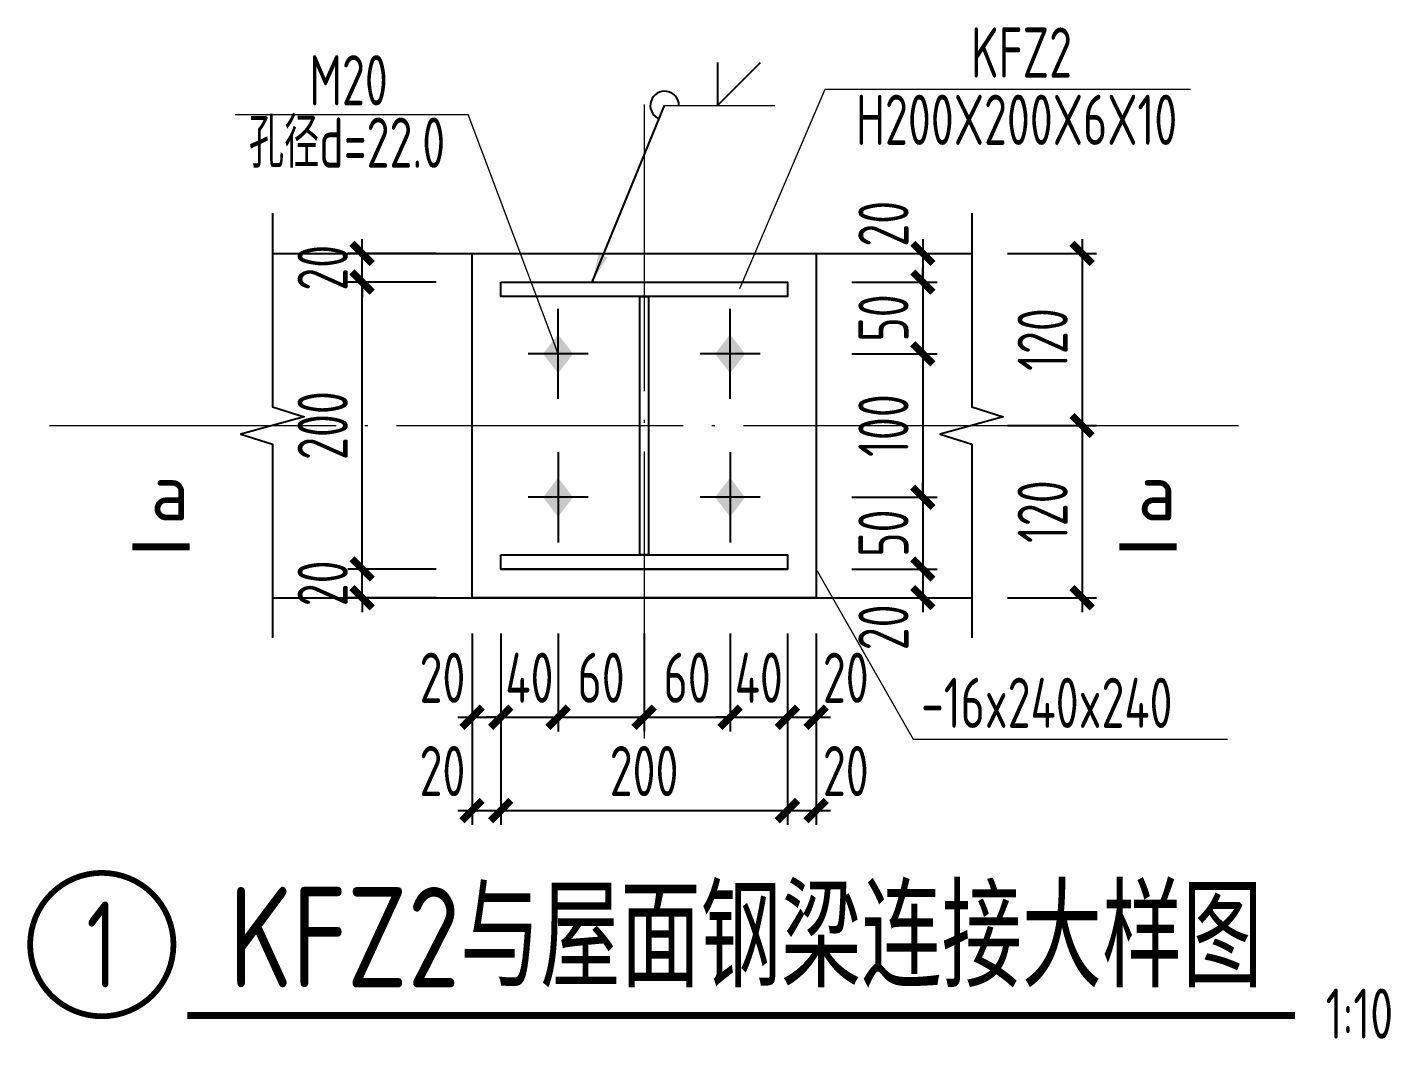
# Model space of a CAD drawing. Extents: x -3102990 to -851544, y -5293060 to -2540151.
# Drawn here: x -1983100 to -1973588, y -2664591 to -2657540 of the extents above; entities that cross this region are included whole.
import ezdxf
from ezdxf.enums import TextEntityAlignment as Align

# ---------------------------------------------------------------- set-up
doc = ezdxf.new("R2010")
doc.units = 0
doc.header["$LTSCALE"] = 1000
doc.header["$PDMODE"] = 1
doc.linetypes.add('DOTE', pattern=[2.42, 2, -0.2, 0.02, -0.2])
doc.layers.get('0').update_dxf_attribs({"linetype": 'CONTINUOUS'})
doc.layers.get('Defpoints').update_dxf_attribs({"linetype": 'CONTINUOUS'})
for name, color, linetype in [('10', 7, 'CONTINUOUS'), ('AXIS', 253, 'DOTE'), ('COLU', 7, 'CONTINUOUS'), ('DIM', 3, 'CONTINUOUS'), ('NUM', 7, 'CONTINUOUS'), ('TEXT', 7, 'CONTINUOUS'), ('THICK', 6, 'CONTINUOUS'), ('THIN', 7, 'CONTINUOUS'), ('WELD', 7, 'CONTINUOUS')]:
    doc.layers.add(name, color=color, linetype=linetype)
doc.styles.add('TSSD_Dimension', font='tssdeng.shx', dxfattribs={"width": 0.7, "bigfont": 'Hztxt.shx'})
doc.styles.add('TSSD_Label', font='tssdeng.shx', dxfattribs={"width": 0.75, "bigfont": 'hztxt.shx'})
doc.styles.add('TSSD_Norm', font='Tssdeng.shx', dxfattribs={"width": 0.75, "bigfont": 'hztxt.shx'})
doc.styles.add('TSSD_Num', font='tssdeng.shx', dxfattribs={"width": 0.75, "bigfont": 'hztxt.shx'})
doc.styles.add('TSSD_Rein', font='Tssdeng.shx', dxfattribs={"width": 0.75, "bigfont": 'hztxt.shx'})
doc.dimstyles.new('TSSD_10_100', dxfattribs={"dimtxt": 350, "dimasz": 100, "dimexe": 100, "dimexo": 250, "dimgap": 100, "dimtad": 1, "dimdec": 0, "dimlfac": 0.1, "dimzin": 0, "dimdsep": 46, "dimtxsty": 'TSSD_Dimension', "dimblk": 'ARCHTICK', "dimcen": 0, "dimdle": 100, "dimclrt": 7, "dimadec": 0, "dimazin": 0, "dimtfac": 1, "dimtdec": 0, "dimtix": 1, "dimtmove": 2, "dimatfit": 3, "dimldrblk": 'ARCHTICK', "dimfxl": 1, "dimtolj": 1, "dimtzin": 0, "dimarcsym": 0})
doc.dimstyles.new('TSSD_LEADER_STYLE_200.0', dxfattribs={"dimtxt": 700, "dimasz": 200, "dimexe": 200, "dimexo": 500, "dimgap": 0.09, "dimtad": 0, "dimtih": 1, "dimtoh": 1, "dimdec": 4, "dimzin": 0, "dimdsep": 46, "dimtxsty": 'Standard', "dimcen": 0.09, "dimdle": 200, "dimclrt": 7, "dimadec": 0, "dimazin": 0, "dimtfac": 1, "dimtdec": 4, "dimtofl": 0, "dimtmove": 0, "dimatfit": 3, "dimfxl": 1, "dimtolj": 1, "dimtzin": 0, "dimarcsym": 0})

# ---------------------------------------------------------------- blocks, each defined once
blk = doc.blocks.new('ts_idx1')
at = {"color": 0, "linetype": 'ByBlock', "lineweight": -2, "const_width": 0.04}
blk.add_lwpolyline([(-0.5, 0, 1), (0.5, 0, 1)], format="xyb", close=True, dxfattribs=at)
at = {"color": 0, "linetype": 'ByBlock', "lineweight": -2, "style": 'TSSD_Num', "width": 0.75}
blk.add_attdef('A', text='', height=0.6, dxfattribs=at).set_placement((0, 0), align=Align.MIDDLE_CENTER)
blk = doc.blocks.new('A$C5C7C78FF')
at = {"layer": '10', "color": 0}
blk.add_solid([(27.2, -141.2, -192), (-72.8, -11.2, -192), (127.2, -11.2, -192), (27.2, 118.8, -192)], dxfattribs=at)
at = {"layer": 'AXIS', "color": 0, "linetype": 'ByBlock'}
for p, q in [((27.2, -311.2, -192), (27.2, 288.8, -192)), ((227.2, -11.2, -192), (-172.8, -11.2, -192))]:
    blk.add_line(p, q, dxfattribs=at)
blk = doc.blocks.new('_ArchTick')
at = {"color": 0, "const_width": 0.5}
blk.add_lwpolyline([(-0.707, -0.707), (0.707, 0.707)], dxfattribs=at)
blk = doc.blocks.new('*D2742')
at = {"layer": 'Defpoints', "color": 0, "ltscale": 1.5}
for p in [(-1976510.7, -2659117), (-1976510.7, -2660317), (-1975741.3, -2660317)]:
    blk.add_point(p, dxfattribs=at)
at = {"layer": 'DIM', "color": 0, "lineweight": -2, "ltscale": 1.5}
for p, q in [((-1975741.3, -2659017), (-1975741.3, -2660417)), ((-1976260.7, -2659117), (-1975641.3, -2659117)), ((-1976260.7, -2660317), (-1975641.3, -2660317))]:
    blk.add_line(p, q, dxfattribs=at)
at = {"layer": 'DIM', "color": 0, "lineweight": -2, "ltscale": 1.5, "xscale": 100, "yscale": 100, "zscale": 100}
for p, rotation in [((-1975741.3, -2659117), 90), ((-1975741.3, -2660317), 270)]:
    blk.add_blockref('_ArchTick', p, dxfattribs=dict(at, rotation=rotation))
at = {"layer": 'DIM', "color": 7, "ltscale": 1.5, "insert": (-1976016.3, -2659717), "char_height": 350, "attachment_point": 5, "rotation": 90, "style": 'TSSD_Dimension'}
blk.add_mtext('\\A1;120', dxfattribs=at)
blk = doc.blocks.new('*D2743')
at = {"layer": 'Defpoints', "color": 0, "ltscale": 1.5}
for p in [(-1976510.7, -2660317), (-1976510.7, -2661517), (-1975741.3, -2661517)]:
    blk.add_point(p, dxfattribs=at)
at = {"layer": 'DIM', "color": 0, "lineweight": -2, "ltscale": 1.5}
for p, q in [((-1975741.3, -2660217), (-1975741.3, -2661617)), ((-1976260.7, -2660317), (-1975641.3, -2660317)), ((-1976260.7, -2661517), (-1975641.3, -2661517))]:
    blk.add_line(p, q, dxfattribs=at)
at = {"layer": 'DIM', "color": 0, "lineweight": -2, "ltscale": 1.5, "xscale": 100, "yscale": 100, "zscale": 100}
for p, rotation in [((-1975741.3, -2660317), 90), ((-1975741.3, -2661517), 270)]:
    blk.add_blockref('_ArchTick', p, dxfattribs=dict(at, rotation=rotation))
at = {"layer": 'DIM', "color": 7, "ltscale": 1.5, "insert": (-1976016.3, -2660917), "char_height": 350, "attachment_point": 5, "rotation": 90, "style": 'TSSD_Dimension'}
blk.add_mtext('\\A1;120', dxfattribs=at)
blk = doc.blocks.new('*D2744')
at = {"layer": 'Defpoints', "color": 0, "ltscale": 1.5}
for p in [(-1977596.7, -2659117), (-1977596.7, -2659317), (-1976851.9, -2659317)]:
    blk.add_point(p, dxfattribs=at)
at = {"layer": 'DIM', "color": 0, "lineweight": -2, "ltscale": 1.5}
for p, q in [((-1976851.9, -2659017), (-1976851.9, -2659417)), ((-1977346.7, -2659117), (-1976751.9, -2659117)), ((-1977346.7, -2659317), (-1976751.9, -2659317))]:
    blk.add_line(p, q, dxfattribs=at)
at = {"layer": 'DIM', "color": 0, "lineweight": -2, "ltscale": 1.5, "xscale": 100, "yscale": 100, "zscale": 100}
for p, rotation in [((-1976851.9, -2659117), 90), ((-1976851.9, -2659317), 270)]:
    blk.add_blockref('_ArchTick', p, dxfattribs=dict(at, rotation=rotation))
at = {"layer": 'DIM', "color": 7, "ltscale": 1.5, "insert": (-1977126.9, -2658910.1), "char_height": 350, "attachment_point": 5, "rotation": 90, "style": 'TSSD_Dimension'}
blk.add_mtext('\\A1;20', dxfattribs=at)
blk = doc.blocks.new('*D2745')
at = {"layer": 'Defpoints', "color": 0, "ltscale": 1.5}
for p in [(-1977596.7, -2659317), (-1977596.7, -2659817), (-1976851.9, -2659817)]:
    blk.add_point(p, dxfattribs=at)
at = {"layer": 'DIM', "color": 0, "lineweight": -2, "ltscale": 1.5}
for p, q in [((-1976851.9, -2659317), (-1976851.9, -2659217)), ((-1977346.7, -2659317), (-1976751.9, -2659317)), ((-1976851.9, -2659317), (-1976851.9, -2659817)), ((-1977346.7, -2659817), (-1976751.9, -2659817)), ((-1976851.9, -2659817), (-1976851.9, -2659917))]:
    blk.add_line(p, q, dxfattribs=at)
at = {"layer": 'DIM', "color": 0, "lineweight": -2, "ltscale": 1.5, "xscale": 100, "yscale": 100, "zscale": 100}
for p, rotation in [((-1976851.9, -2659317), 270), ((-1976851.9, -2659817), 90)]:
    blk.add_blockref('_ArchTick', p, dxfattribs=dict(at, rotation=rotation))
at = {"layer": 'DIM', "color": 7, "ltscale": 1.5, "insert": (-1977126.9, -2659567), "char_height": 350, "attachment_point": 5, "rotation": 90, "style": 'TSSD_Dimension'}
blk.add_mtext('\\A1;50', dxfattribs=at)
blk = doc.blocks.new('*D2746')
at = {"layer": 'Defpoints', "color": 0, "ltscale": 1.5}
for p in [(-1977596.7, -2659817), (-1977596.7, -2660817), (-1976851.9, -2660817)]:
    blk.add_point(p, dxfattribs=at)
at = {"layer": 'DIM', "color": 0, "lineweight": -2, "ltscale": 1.5}
for p, q in [((-1976851.9, -2659717), (-1976851.9, -2660917)), ((-1977346.7, -2659817), (-1976751.9, -2659817)), ((-1977346.7, -2660817), (-1976751.9, -2660817))]:
    blk.add_line(p, q, dxfattribs=at)
at = {"layer": 'DIM', "color": 0, "lineweight": -2, "ltscale": 1.5, "xscale": 100, "yscale": 100, "zscale": 100}
for p, rotation in [((-1976851.9, -2659817), 90), ((-1976851.9, -2660817), 270)]:
    blk.add_blockref('_ArchTick', p, dxfattribs=dict(at, rotation=rotation))
at = {"layer": 'DIM', "color": 7, "ltscale": 1.5, "insert": (-1977126.9, -2660317), "char_height": 350, "attachment_point": 5, "rotation": 90, "style": 'TSSD_Dimension'}
blk.add_mtext('\\A1;100', dxfattribs=at)
blk = doc.blocks.new('*D2747')
at = {"layer": 'Defpoints', "color": 0, "ltscale": 1.5}
for p in [(-1977596.7, -2660817), (-1977596.7, -2661317), (-1976851.9, -2661317)]:
    blk.add_point(p, dxfattribs=at)
at = {"layer": 'DIM', "color": 0, "lineweight": -2, "ltscale": 1.5}
for p, q in [((-1976851.9, -2660817), (-1976851.9, -2660717)), ((-1977346.7, -2660817), (-1976751.9, -2660817)), ((-1976851.9, -2660817), (-1976851.9, -2661317)), ((-1977346.7, -2661317), (-1976751.9, -2661317)), ((-1976851.9, -2661317), (-1976851.9, -2661417))]:
    blk.add_line(p, q, dxfattribs=at)
at = {"layer": 'DIM', "color": 0, "lineweight": -2, "ltscale": 1.5, "xscale": 100, "yscale": 100, "zscale": 100}
for p, rotation in [((-1976851.9, -2660817), 270), ((-1976851.9, -2661317), 90)]:
    blk.add_blockref('_ArchTick', p, dxfattribs=dict(at, rotation=rotation))
at = {"layer": 'DIM', "color": 7, "ltscale": 1.5, "insert": (-1977126.9, -2661067), "char_height": 350, "attachment_point": 5, "rotation": 90, "style": 'TSSD_Dimension'}
blk.add_mtext('\\A1;50', dxfattribs=at)
blk = doc.blocks.new('*D2748')
at = {"layer": 'Defpoints', "color": 0, "ltscale": 1.5}
for p in [(-1977596.7, -2661317), (-1977596.7, -2661517), (-1976851.9, -2661517)]:
    blk.add_point(p, dxfattribs=at)
at = {"layer": 'DIM', "color": 0, "lineweight": -2, "ltscale": 1.5}
for p, q in [((-1976851.9, -2661217), (-1976851.9, -2661617)), ((-1977346.7, -2661317), (-1976751.9, -2661317)), ((-1977346.7, -2661517), (-1976751.9, -2661517))]:
    blk.add_line(p, q, dxfattribs=at)
at = {"layer": 'DIM', "color": 0, "lineweight": -2, "ltscale": 1.5, "xscale": 100, "yscale": 100, "zscale": 100}
for p, rotation in [((-1976851.9, -2661317), 90), ((-1976851.9, -2661517), 270)]:
    blk.add_blockref('_ArchTick', p, dxfattribs=dict(at, rotation=rotation))
at = {"layer": 'DIM', "color": 7, "ltscale": 1.5, "insert": (-1977126.9, -2661723.8), "char_height": 350, "attachment_point": 5, "rotation": 90, "style": 'TSSD_Dimension'}
blk.add_mtext('\\A1;20', dxfattribs=at)
blk = doc.blocks.new('*D2749')
at = {"layer": 'Defpoints', "color": 0, "ltscale": 1.5}
for p in [(-1979996.7, -2661517), (-1979796.7, -2661517), (-1979796.7, -2662349.8)]:
    blk.add_point(p, dxfattribs=at)
at = {"layer": 'DIM', "color": 0, "lineweight": -2, "ltscale": 1.5}
for p, q in [((-1979996.7, -2661767), (-1979996.7, -2662449.8)), ((-1979796.7, -2661767), (-1979796.7, -2662449.8)), ((-1980096.7, -2662349.8), (-1979696.7, -2662349.8))]:
    blk.add_line(p, q, dxfattribs=at)
at = {"layer": 'DIM', "color": 0, "lineweight": -2, "ltscale": 1.5, "xscale": 100, "yscale": 100, "zscale": 100, "rotation": 180}
blk.add_blockref('_ArchTick', (-1979996.7, -2662349.8), dxfattribs=at)
at = {"layer": 'DIM', "color": 0, "lineweight": -2, "ltscale": 1.5, "xscale": 100, "yscale": 100, "zscale": 100}
blk.add_blockref('_ArchTick', (-1979796.7, -2662349.8), dxfattribs=at)
at = {"layer": 'DIM', "color": 7, "ltscale": 1.5, "insert": (-1980203.6, -2662074.8), "char_height": 350, "attachment_point": 5, "style": 'TSSD_Dimension'}
blk.add_mtext('\\A1;20', dxfattribs=at)
blk = doc.blocks.new('*D2750')
at = {"layer": 'Defpoints', "color": 0, "ltscale": 1.5}
for p in [(-1979796.7, -2661517), (-1979396.7, -2661517), (-1979396.7, -2662349.8)]:
    blk.add_point(p, dxfattribs=at)
at = {"layer": 'DIM', "color": 0, "lineweight": -2, "ltscale": 1.5}
for p, q in [((-1979796.7, -2661767), (-1979796.7, -2662449.8)), ((-1979396.7, -2661767), (-1979396.7, -2662449.8)), ((-1979796.7, -2662349.8), (-1979896.7, -2662349.8)), ((-1979796.7, -2662349.8), (-1979396.7, -2662349.8)), ((-1979396.7, -2662349.8), (-1979296.7, -2662349.8))]:
    blk.add_line(p, q, dxfattribs=at)
at = {"layer": 'DIM', "color": 0, "lineweight": -2, "ltscale": 1.5, "xscale": 100, "yscale": 100, "zscale": 100}
blk.add_blockref('_ArchTick', (-1979796.7, -2662349.8), dxfattribs=at)
at = {"layer": 'DIM', "color": 0, "lineweight": -2, "ltscale": 1.5, "xscale": 100, "yscale": 100, "zscale": 100, "rotation": 180}
blk.add_blockref('_ArchTick', (-1979396.7, -2662349.8), dxfattribs=at)
at = {"layer": 'DIM', "color": 7, "ltscale": 1.5, "insert": (-1979596.7, -2662074.8), "char_height": 350, "attachment_point": 5, "style": 'TSSD_Dimension'}
blk.add_mtext('\\A1;40', dxfattribs=at)
blk = doc.blocks.new('*D2751')
at = {"layer": 'Defpoints', "color": 0, "ltscale": 1.5}
for p in [(-1979396.7, -2661517), (-1978796.7, -2661517), (-1978796.7, -2662349.8)]:
    blk.add_point(p, dxfattribs=at)
at = {"layer": 'DIM', "color": 0, "lineweight": -2, "ltscale": 1.5}
for p, q in [((-1979396.7, -2661767), (-1979396.7, -2662449.8)), ((-1978796.7, -2661767), (-1978796.7, -2662449.8)), ((-1979496.7, -2662349.8), (-1978696.7, -2662349.8))]:
    blk.add_line(p, q, dxfattribs=at)
at = {"layer": 'DIM', "color": 0, "lineweight": -2, "ltscale": 1.5, "xscale": 100, "yscale": 100, "zscale": 100, "rotation": 180}
blk.add_blockref('_ArchTick', (-1979396.7, -2662349.8), dxfattribs=at)
at = {"layer": 'DIM', "color": 0, "lineweight": -2, "ltscale": 1.5, "xscale": 100, "yscale": 100, "zscale": 100}
blk.add_blockref('_ArchTick', (-1978796.7, -2662349.8), dxfattribs=at)
at = {"layer": 'DIM', "color": 7, "ltscale": 1.5, "insert": (-1979096.7, -2662074.8), "char_height": 350, "attachment_point": 5, "style": 'TSSD_Dimension'}
blk.add_mtext('\\A1;60', dxfattribs=at)
blk = doc.blocks.new('*D2752')
at = {"layer": 'Defpoints', "color": 0, "ltscale": 1.5}
for p in [(-1978796.7, -2661517), (-1978196.7, -2661517), (-1978196.7, -2662349.8)]:
    blk.add_point(p, dxfattribs=at)
at = {"layer": 'DIM', "color": 0, "lineweight": -2, "ltscale": 1.5}
for p, q in [((-1978796.7, -2661767), (-1978796.7, -2662449.8)), ((-1978196.7, -2661767), (-1978196.7, -2662449.8)), ((-1978896.7, -2662349.8), (-1978096.7, -2662349.8))]:
    blk.add_line(p, q, dxfattribs=at)
at = {"layer": 'DIM', "color": 0, "lineweight": -2, "ltscale": 1.5, "xscale": 100, "yscale": 100, "zscale": 100, "rotation": 180}
blk.add_blockref('_ArchTick', (-1978796.7, -2662349.8), dxfattribs=at)
at = {"layer": 'DIM', "color": 0, "lineweight": -2, "ltscale": 1.5, "xscale": 100, "yscale": 100, "zscale": 100}
blk.add_blockref('_ArchTick', (-1978196.7, -2662349.8), dxfattribs=at)
at = {"layer": 'DIM', "color": 7, "ltscale": 1.5, "insert": (-1978496.7, -2662074.8), "char_height": 350, "attachment_point": 5, "style": 'TSSD_Dimension'}
blk.add_mtext('\\A1;60', dxfattribs=at)
blk = doc.blocks.new('*D2753')
at = {"layer": 'Defpoints', "color": 0, "ltscale": 1.5}
for p in [(-1978196.7, -2661517), (-1977796.7, -2661517), (-1977796.7, -2662349.8)]:
    blk.add_point(p, dxfattribs=at)
at = {"layer": 'DIM', "color": 0, "lineweight": -2, "ltscale": 1.5}
for p, q in [((-1978196.7, -2661767), (-1978196.7, -2662449.8)), ((-1977796.7, -2661767), (-1977796.7, -2662449.8)), ((-1978196.7, -2662349.8), (-1978296.7, -2662349.8)), ((-1978196.7, -2662349.8), (-1977796.7, -2662349.8)), ((-1977796.7, -2662349.8), (-1977696.7, -2662349.8))]:
    blk.add_line(p, q, dxfattribs=at)
at = {"layer": 'DIM', "color": 0, "lineweight": -2, "ltscale": 1.5, "xscale": 100, "yscale": 100, "zscale": 100}
blk.add_blockref('_ArchTick', (-1978196.7, -2662349.8), dxfattribs=at)
at = {"layer": 'DIM', "color": 0, "lineweight": -2, "ltscale": 1.5, "xscale": 100, "yscale": 100, "zscale": 100, "rotation": 180}
blk.add_blockref('_ArchTick', (-1977796.7, -2662349.8), dxfattribs=at)
at = {"layer": 'DIM', "color": 7, "ltscale": 1.5, "insert": (-1977996.7, -2662074.8), "char_height": 350, "attachment_point": 5, "style": 'TSSD_Dimension'}
blk.add_mtext('\\A1;40', dxfattribs=at)
blk = doc.blocks.new('*D2754')
at = {"layer": 'Defpoints', "color": 0, "ltscale": 1.5}
for p in [(-1977796.7, -2661517), (-1977596.7, -2661517), (-1977596.7, -2662349.8)]:
    blk.add_point(p, dxfattribs=at)
at = {"layer": 'DIM', "color": 0, "lineweight": -2, "ltscale": 1.5}
for p, q in [((-1977796.7, -2661767), (-1977796.7, -2662449.8)), ((-1977596.7, -2661767), (-1977596.7, -2662449.8)), ((-1977896.7, -2662349.8), (-1977496.7, -2662349.8))]:
    blk.add_line(p, q, dxfattribs=at)
at = {"layer": 'DIM', "color": 0, "lineweight": -2, "ltscale": 1.5, "xscale": 100, "yscale": 100, "zscale": 100, "rotation": 180}
blk.add_blockref('_ArchTick', (-1977796.7, -2662349.8), dxfattribs=at)
at = {"layer": 'DIM', "color": 0, "lineweight": -2, "ltscale": 1.5, "xscale": 100, "yscale": 100, "zscale": 100}
blk.add_blockref('_ArchTick', (-1977596.7, -2662349.8), dxfattribs=at)
at = {"layer": 'DIM', "color": 7, "ltscale": 1.5, "insert": (-1977389.8, -2662074.8), "char_height": 350, "attachment_point": 5, "style": 'TSSD_Dimension'}
blk.add_mtext('\\A1;20', dxfattribs=at)
blk = doc.blocks.new('*D2755')
at = {"layer": 'Defpoints', "color": 0, "ltscale": 1.5}
for p in [(-1979996.7, -2661517), (-1979796.7, -2661517), (-1979796.7, -2663000.4)]:
    blk.add_point(p, dxfattribs=at)
at = {"layer": 'DIM', "color": 0, "lineweight": -2, "ltscale": 1.5}
for p, q in [((-1979996.7, -2661767), (-1979996.7, -2663100.4)), ((-1979796.7, -2661767), (-1979796.7, -2663100.4)), ((-1980096.7, -2663000.4), (-1979696.7, -2663000.4))]:
    blk.add_line(p, q, dxfattribs=at)
at = {"layer": 'DIM', "color": 0, "lineweight": -2, "ltscale": 1.5, "xscale": 100, "yscale": 100, "zscale": 100, "rotation": 180}
blk.add_blockref('_ArchTick', (-1979996.7, -2663000.4), dxfattribs=at)
at = {"layer": 'DIM', "color": 0, "lineweight": -2, "ltscale": 1.5, "xscale": 100, "yscale": 100, "zscale": 100}
blk.add_blockref('_ArchTick', (-1979796.7, -2663000.4), dxfattribs=at)
at = {"layer": 'DIM', "color": 7, "ltscale": 1.5, "insert": (-1980203.6, -2662725.4), "char_height": 350, "attachment_point": 5, "style": 'TSSD_Dimension'}
blk.add_mtext('\\A1;20', dxfattribs=at)
blk = doc.blocks.new('*D2756')
at = {"layer": 'Defpoints', "color": 0, "ltscale": 1.5}
for p in [(-1979796.7, -2661517), (-1977796.7, -2661517), (-1977796.7, -2663000.4)]:
    blk.add_point(p, dxfattribs=at)
at = {"layer": 'DIM', "color": 0, "lineweight": -2, "ltscale": 1.5}
for p, q in [((-1979796.7, -2661767), (-1979796.7, -2663100.4)), ((-1977796.7, -2661767), (-1977796.7, -2663100.4)), ((-1979896.7, -2663000.4), (-1977696.7, -2663000.4))]:
    blk.add_line(p, q, dxfattribs=at)
at = {"layer": 'DIM', "color": 0, "lineweight": -2, "ltscale": 1.5, "xscale": 100, "yscale": 100, "zscale": 100, "rotation": 180}
blk.add_blockref('_ArchTick', (-1979796.7, -2663000.4), dxfattribs=at)
at = {"layer": 'DIM', "color": 0, "lineweight": -2, "ltscale": 1.5, "xscale": 100, "yscale": 100, "zscale": 100}
blk.add_blockref('_ArchTick', (-1977796.7, -2663000.4), dxfattribs=at)
at = {"layer": 'DIM', "color": 7, "ltscale": 1.5, "insert": (-1978796.7, -2662725.4), "char_height": 350, "attachment_point": 5, "style": 'TSSD_Dimension'}
blk.add_mtext('\\A1;200', dxfattribs=at)
blk = doc.blocks.new('*D2757')
at = {"layer": 'Defpoints', "color": 0, "ltscale": 1.5}
for p in [(-1977796.7, -2661517), (-1977596.7, -2661517), (-1977596.7, -2663000.4)]:
    blk.add_point(p, dxfattribs=at)
at = {"layer": 'DIM', "color": 0, "lineweight": -2, "ltscale": 1.5}
for p, q in [((-1977796.7, -2661767), (-1977796.7, -2663100.4)), ((-1977596.7, -2661767), (-1977596.7, -2663100.4)), ((-1977896.7, -2663000.4), (-1977496.7, -2663000.4))]:
    blk.add_line(p, q, dxfattribs=at)
at = {"layer": 'DIM', "color": 0, "lineweight": -2, "ltscale": 1.5, "xscale": 100, "yscale": 100, "zscale": 100, "rotation": 180}
blk.add_blockref('_ArchTick', (-1977796.7, -2663000.4), dxfattribs=at)
at = {"layer": 'DIM', "color": 0, "lineweight": -2, "ltscale": 1.5, "xscale": 100, "yscale": 100, "zscale": 100}
blk.add_blockref('_ArchTick', (-1977596.7, -2663000.4), dxfattribs=at)
at = {"layer": 'DIM', "color": 7, "ltscale": 1.5, "insert": (-1977389.8, -2662725.4), "char_height": 350, "attachment_point": 5, "style": 'TSSD_Dimension'}
blk.add_mtext('\\A1;20', dxfattribs=at)
blk = doc.blocks.new('*D2758')
at = {"layer": 'Defpoints', "color": 0, "ltscale": 1.5}
for p in [(-1980764, -2661317), (-1979996.7, -2661317), (-1979996.7, -2661517)]:
    blk.add_point(p, dxfattribs=at)
at = {"layer": 'DIM', "color": 0, "lineweight": -2, "ltscale": 1.5}
for p, q in [((-1980764, -2661317), (-1980764, -2661217)), ((-1980246.7, -2661317), (-1980864, -2661317)), ((-1980764, -2661517), (-1980764, -2661317)), ((-1980246.7, -2661517), (-1980864, -2661517)), ((-1980764, -2661517), (-1980764, -2661617))]:
    blk.add_line(p, q, dxfattribs=at)
at = {"layer": 'DIM', "color": 0, "lineweight": -2, "ltscale": 1.5, "xscale": 100, "yscale": 100, "zscale": 100}
for p, rotation in [((-1980764, -2661317), 270), ((-1980764, -2661517), 90)]:
    blk.add_blockref('_ArchTick', p, dxfattribs=dict(at, rotation=rotation))
at = {"layer": 'DIM', "color": 7, "ltscale": 1.5, "insert": (-1981039, -2661417), "char_height": 350, "attachment_point": 5, "rotation": 90, "style": 'TSSD_Dimension'}
blk.add_mtext('\\A1;20', dxfattribs=at)
blk = doc.blocks.new('*D2759')
at = {"layer": 'Defpoints', "color": 0, "ltscale": 1.5}
for p in [(-1980764, -2659317), (-1979996.7, -2659317), (-1979996.7, -2661317)]:
    blk.add_point(p, dxfattribs=at)
at = {"layer": 'DIM', "color": 0, "lineweight": -2, "ltscale": 1.5}
for p, q in [((-1980764, -2661417), (-1980764, -2659217)), ((-1980246.7, -2659317), (-1980864, -2659317)), ((-1980246.7, -2661317), (-1980864, -2661317))]:
    blk.add_line(p, q, dxfattribs=at)
at = {"layer": 'DIM', "color": 0, "lineweight": -2, "ltscale": 1.5, "xscale": 100, "yscale": 100, "zscale": 100}
for p, rotation in [((-1980764, -2659317), 90), ((-1980764, -2661317), 270)]:
    blk.add_blockref('_ArchTick', p, dxfattribs=dict(at, rotation=rotation))
at = {"layer": 'DIM', "color": 7, "ltscale": 1.5, "insert": (-1981039, -2660317), "char_height": 350, "attachment_point": 5, "rotation": 90, "style": 'TSSD_Dimension'}
blk.add_mtext('\\A1;200', dxfattribs=at)
blk = doc.blocks.new('*D2760')
at = {"layer": 'Defpoints', "color": 0, "ltscale": 1.5}
for p in [(-1980764, -2659117), (-1979996.7, -2659117), (-1979996.7, -2659317)]:
    blk.add_point(p, dxfattribs=at)
at = {"layer": 'DIM', "color": 0, "lineweight": -2, "ltscale": 1.5}
for p, q in [((-1980764, -2659117), (-1980764, -2659017)), ((-1980246.7, -2659117), (-1980864, -2659117)), ((-1980764, -2659317), (-1980764, -2659117)), ((-1980246.7, -2659317), (-1980864, -2659317)), ((-1980764, -2659317), (-1980764, -2659417))]:
    blk.add_line(p, q, dxfattribs=at)
at = {"layer": 'DIM', "color": 0, "lineweight": -2, "ltscale": 1.5, "xscale": 100, "yscale": 100, "zscale": 100}
for p, rotation in [((-1980764, -2659117), 270), ((-1980764, -2659317), 90)]:
    blk.add_blockref('_ArchTick', p, dxfattribs=dict(at, rotation=rotation))
at = {"layer": 'DIM', "color": 7, "ltscale": 1.5, "insert": (-1981039, -2659217), "char_height": 350, "attachment_point": 5, "rotation": 90, "style": 'TSSD_Dimension'}
blk.add_mtext('\\A1;20', dxfattribs=at)
blk = doc.blocks.new('_WELD004')
at = {"color": 0, "linetype": 'ByBlock'}
for p, q in [((0, 1), (1, 0)), ((0, 0), (0, 1))]:
    blk.add_line(p, q, dxfattribs=at)

msp = doc.modelspace()

# ---------------------------------------------------------------- linework, layer by layer
at = {"ltscale": 1.5}
for p, q in [((-1981389.33, -2659116.99), (-1976510.66, -2659116.99)), ((-1979796.7, -2659316.99), (-1977796.7, -2659316.99)), ((-1979796.7, -2661316.99), (-1977796.7, -2661316.99)), ((-1981389.33, -2661516.99), (-1976510.66, -2661516.99))]:
    msp.add_line(p, q, dxfattribs=at)
msp.add_lwpolyline([(-1979996.7, -2659116.99), (-1977596.7, -2659116.99), (-1977596.7, -2661516.99), (-1979996.7, -2661516.99)], close=True, dxfattribs=at)
at = {"layer": 'AXIS', "lineweight": 5}
for p, q in [((-1978796.7, -2658077.99), (-1978796.7, -2662555.98)), ((-1982943.99, -2660316.99), (-1974649.42, -2660316.99))]:
    msp.add_line(p, q, dxfattribs=at)
at = {"layer": 'COLU'}
for points in [[(-1979796.7, -2659316.99), (-1977796.7, -2659316.99), (-1977796.7, -2659416.99), (-1979796.7, -2659416.99)], [(-1978826.7, -2659416.99), (-1978766.7, -2659416.99), (-1978766.7, -2661216.99), (-1978826.7, -2661216.99)], [(-1979796.7, -2661216.99), (-1977796.7, -2661216.99), (-1977796.7, -2661316.99), (-1979796.7, -2661316.99)]]:
    msp.add_lwpolyline(points, close=True, dxfattribs=at)
at = {"layer": 'NUM', "const_width": 50}
msp.add_lwpolyline([(-1981983.19, -2664429.5), (-1974254.67, -2664429.5)], dxfattribs=at)
at = {"layer": 'TEXT', "lineweight": 5}
for p, q in [((-1978128.05, -2659361.61), (-1977533.51, -2657970.77)), ((-1977533.51, -2657970.77), (-1974985.42, -2657970.77)), ((-1981650.69, -2658148.24, 452.65), (-1980023.99, -2658148.24, 452.65)), ((-1979396.7, -2659816.99), (-1980023.99, -2658148.24, 452.65)), ((-1977596.7, -2661316.99), (-1976918.92, -2662503.9)), ((-1976918.92, -2662503.9), (-1974727.22, -2662503.9))]:
    msp.add_line(p, q, dxfattribs=at)
at = {"layer": 'THICK', "color": 4, "const_width": 50}
for points in [[(-1981967.21, -2661161.9), (-1982367.21, -2661161.9)], [(-1975080.47, -2661161.9), (-1975480.47, -2661161.9)]]:
    msp.add_lwpolyline(points, dxfattribs=at)
at = {"layer": 'THIN', "ltscale": 1.5}
for points in [[(-1981389.33, -2658836.99), (-1981389.33, -2660186.99), (-1981169.33, -2660256.99), (-1981609.33, -2660376.99), (-1981389.33, -2660446.99), (-1981389.33, -2661796.99)], [(-1976510.66, -2658836.99), (-1976510.66, -2660186.99), (-1976290.66, -2660256.99), (-1976730.66, -2660376.99), (-1976510.66, -2660446.99), (-1976510.66, -2661796.99)]]:
    msp.add_lwpolyline(points, dxfattribs=at)
at = {"layer": 'WELD', "lineweight": 9}
msp.add_line((-1978653.49, -2658085.93), (-1977885.21, -2658085.93), dxfattribs=at)
at = {"layer": 'WELD'}
msp.add_arc((-1978653.49, -2658085.93), 100, 0, 242.549377, dxfattribs=at)

# ---------------------------------------------------------------- block references
at = {"layer": 'COLU', "linetype": 'ByBlock', "xscale": 1.048320000059903, "yscale": 1.048320000059903, "zscale": 1.048319999999649}
for p in [(-1979425.24, -2659805.26, 201.28), (-1978225.24, -2659805.26, 201.28)]:
    msp.add_blockref('A$C5C7C78FF', p, dxfattribs=at)
at = {"layer": 'COLU', "linetype": 'ByBlock', "xscale": -1.048320000059903, "yscale": 1.048320000059903, "zscale": 1.048319999999649, "rotation": 180}
for p in [(-1979425.24, -2660828.72, 201.28), (-1978225.24, -2660828.72, 201.28)]:
    msp.add_blockref('A$C5C7C78FF', p, dxfattribs=at)
at = {"layer": 'THIN'}
ref = msp.add_blockref('ts_idx1', (-1982579.99, -2663934.98), dxfattribs=dict(at, xscale=999.9999799998477, yscale=999.9999799998477, zscale=999.9999800000005))
ref.add_attrib('2', '1', dxfattribs={"height": 600, "style": 'TSSD_Num', "width": 0.75}).set_placement((-1982579.99, -2663934.98), align=Align.MIDDLE_CENTER)
at = {"layer": 'WELD', "xscale": -300, "yscale": 300, "zscale": 300, "rotation": 180}
msp.add_blockref('_WELD004', (-1978285.21, -2657785.93), dxfattribs=at)

# ---------------------------------------------------------------- texts
at = {"layer": 'TEXT', "lineweight": 5}
for s, height, style, width, p in [('KFZ2', 350, 'TSSD_Norm', 0.7, (-1976516.63, -2657891.65)), ('M20', 350, 'TSSD_Norm', 0.7, (-1981132.34, -2658084.78, 452.65)), ('H200X200X6X10', 350, 'TSSD_Norm', 0.7, (-1977318.16, -2658360.33)), ('孔径d=22.0', 350, 'TSSD_Norm', 0.7, (-1981553.63, -2658519.73, 452.65)), ('-16x240x240', 350, 'TSSD_Norm', 0.7, (-1976864.54, -2662424.78)), ('KFZ2与屋面钢梁连接大样图', 700, 'TSSD_Rein', 0.8, (-1981693.13, -2664233.77)), ('1:10', 350, 'TSSD_Rein', 0.7, (-1974041.26, -2664591.24))]:
    msp.add_text(s, height=height, dxfattribs=dict(at, style=style, width=width)).set_placement(p)
at = {"layer": 'THICK', "color": 4, "style": 'TSSD_Label'}
for p in [(-1982239.2, -2660978.21), (-1975352.46, -2660978.21)]:
    msp.add_text('a', height=400, dxfattribs=at).set_placement(p)

# ---------------------------------------------------------------- dimensions: what is measured, and where the dimension line sits
at = {"layer": 'DIM', "ltscale": 1.5}
for base, p1, p2, picture, middle in [((-1976851.93, -2659316.99), (-1977596.7, -2659116.99), (-1977596.7, -2659316.99), '*D2744', (-1977126.93, -2658910.13)), ((-1976851.93, -2661516.99), (-1977596.7, -2661316.99), (-1977596.7, -2661516.99), '*D2748', (-1977126.93, -2661723.85))]:
    dim = msp.add_linear_dim(base=base, p1=p1, p2=p2, angle=90, dimstyle='TSSD_10_100', dxfattribs=at)
    dim.commit()
    dim.dimension.update_dxf_attribs({"geometry": picture, "text_midpoint": middle, "dimtype": 160})
for base, p1, p2, picture, middle in [((-1980764.03, -2659116.99), (-1979996.7, -2659316.99), (-1979996.7, -2659116.99), '*D2760', (-1981039.03, -2659216.99)), ((-1975741.33, -2660316.99), (-1976510.66, -2659116.99), (-1976510.66, -2660316.99), '*D2742', (-1976016.33, -2659716.99)), ((-1980764.03, -2659316.99), (-1979996.7, -2661316.99), (-1979996.7, -2659316.99), '*D2759', (-1981039.03, -2660316.99)), ((-1976851.93, -2659816.99), (-1977596.7, -2659316.99), (-1977596.7, -2659816.99), '*D2745', (-1977126.93, -2659566.99)), ((-1976851.93, -2660816.99), (-1977596.7, -2659816.99), (-1977596.7, -2660816.99), '*D2746', (-1977126.93, -2660316.99)), ((-1975741.33, -2661516.99), (-1976510.66, -2660316.99), (-1976510.66, -2661516.99), '*D2743', (-1976016.33, -2660916.99)), ((-1976851.93, -2661316.99), (-1977596.7, -2660816.99), (-1977596.7, -2661316.99), '*D2747', (-1977126.93, -2661066.99)), ((-1980764.03, -2661316.99), (-1979996.7, -2661516.99), (-1979996.7, -2661316.99), '*D2758', (-1981039.03, -2661416.99))]:
    dim = msp.add_linear_dim(base=base, p1=p1, p2=p2, angle=90, dimstyle='TSSD_10_100', dxfattribs=at)
    dim.commit()
    dim.dimension.update_dxf_attribs({"geometry": picture, "text_midpoint": middle})
for base, p1, p2, picture, middle in [((-1979796.7, -2662349.84), (-1979996.7, -2661516.99), (-1979796.7, -2661516.99), '*D2749', (-1980203.56, -2662074.84)), ((-1979796.7, -2663000.36), (-1979996.7, -2661516.99), (-1979796.7, -2661516.99), '*D2755', (-1980203.56, -2662725.36)), ((-1977596.7, -2662349.84), (-1977796.7, -2661516.99), (-1977596.7, -2661516.99), '*D2754', (-1977389.84, -2662074.84)), ((-1977596.7, -2663000.36), (-1977796.7, -2661516.99), (-1977596.7, -2661516.99), '*D2757', (-1977389.84, -2662725.36))]:
    dim = msp.add_linear_dim(base=base, p1=p1, p2=p2, dimstyle='TSSD_10_100', dxfattribs=at)
    dim.commit()
    dim.dimension.update_dxf_attribs({"geometry": picture, "text_midpoint": middle, "dimtype": 160})
for base, p1, p2, picture, middle in [((-1979396.7, -2662349.84), (-1979796.7, -2661516.99), (-1979396.7, -2661516.99), '*D2750', (-1979596.7, -2662074.84)), ((-1977796.7, -2663000.36), (-1979796.7, -2661516.99), (-1977796.7, -2661516.99), '*D2756', (-1978796.7, -2662725.36)), ((-1978796.7, -2662349.84), (-1979396.7, -2661516.99), (-1978796.7, -2661516.99), '*D2751', (-1979096.7, -2662074.84)), ((-1978196.7, -2662349.84), (-1978796.7, -2661516.99), (-1978196.7, -2661516.99), '*D2752', (-1978496.7, -2662074.84)), ((-1977796.7, -2662349.84), (-1978196.7, -2661516.99), (-1977796.7, -2661516.99), '*D2753', (-1977996.7, -2662074.84))]:
    dim = msp.add_linear_dim(base=base, p1=p1, p2=p2, dimstyle='TSSD_10_100', dxfattribs=at)
    dim.commit()
    dim.dimension.update_dxf_attribs({"geometry": picture, "text_midpoint": middle})

# ---------------------------------------------------------------- leaders
at = {"layer": 'WELD', "lineweight": 9}
msp.add_leader([(-1979159.54, -2659316.99), (-1978653.49, -2658085.93)], dimstyle='TSSD_LEADER_STYLE_200.0', dxfattribs=at)

doc.saveas('drawing.dxf')
